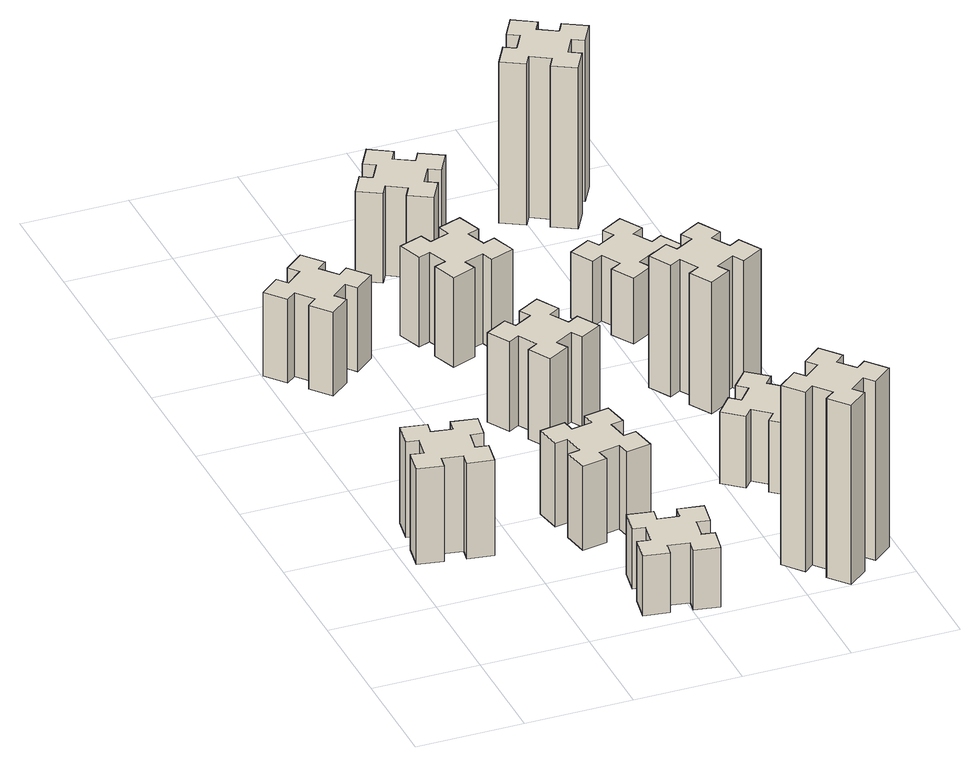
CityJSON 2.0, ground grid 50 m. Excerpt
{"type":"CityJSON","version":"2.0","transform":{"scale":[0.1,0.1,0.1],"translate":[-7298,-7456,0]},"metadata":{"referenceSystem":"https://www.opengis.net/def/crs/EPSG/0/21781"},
"CityObjects":{
"building1":{"type":"Building","attributes":{"class":"1000","function":"1000","usage":"1000","yearOfConstruction":2016,"roofType":"1000","measuredHeight":48,"storeysAboveGround":30,"storeysBelowGround":0},"geometry":[{"type":"Solid","lod":"1","boundaries":[[[[0,1,2,3,4,5,6,7,8,9,10,11,12,13,14,15,16,17,18,19]],[[17,16,20,21]],[[16,15,22,20]],[[15,14,23,22]],[[14,13,24,23]],[[13,12,25,24]],[[12,11,26,25]],[[11,10,27,26]],[[10,9,28,27]],[[9,8,29,28]],[[8,7,30,29]],[[7,6,31,30]],[[6,5,32,31]],[[5,4,33,32]],[[4,3,34,33]],[[3,2,35,34]],[[2,1,36,35]],[[1,0,37,36]],[[0,19,38,37]],[[19,18,39,38]],[[18,17,21,39]],[[24,25,26,27,28,29,30,31,32,33,34,35,36,37,38,39,21,20,22,23]]]]}]},
"building2":{"type":"Building","attributes":{"class":"1000","function":"1000","usage":"1000","yearOfConstruction":2016,"roofType":"1000","measuredHeight":42,"storeysAboveGround":30,"storeysBelowGround":0},"geometry":[{"type":"Solid","lod":"1","boundaries":[[[[40,41,42,43,44,45,46,47,48,49,50,51,52,53,54,55,56,57,58,59]],[[57,56,60,61]],[[56,55,62,60]],[[55,54,63,62]],[[54,53,64,63]],[[53,52,65,64]],[[52,51,66,65]],[[51,50,67,66]],[[50,49,68,67]],[[49,48,69,68]],[[48,47,70,69]],[[47,46,71,70]],[[46,45,72,71]],[[45,44,73,72]],[[44,43,74,73]],[[43,42,75,74]],[[42,41,76,75]],[[41,40,77,76]],[[40,59,78,77]],[[59,58,79,78]],[[58,57,61,79]],[[64,65,66,67,68,69,70,71,72,73,74,75,76,77,78,79,61,60,62,63]]]]}]},
"building3":{"type":"Building","attributes":{"class":"1000","function":"1000","usage":"1000","yearOfConstruction":2016,"roofType":"1000","measuredHeight":30,"storeysAboveGround":30,"storeysBelowGround":0},"geometry":[{"type":"Solid","lod":"1","boundaries":[[[[80,81,82,83,84,85,86,87,88,89,90,91,92,93,94,95,96,97,98,99]],[[97,96,100,101]],[[96,95,102,100]],[[95,94,103,102]],[[94,93,104,103]],[[93,92,105,104]],[[92,91,106,105]],[[91,90,107,106]],[[90,89,108,107]],[[89,88,109,108]],[[88,87,110,109]],[[87,86,111,110]],[[86,85,112,111]],[[85,84,113,112]],[[84,83,114,113]],[[83,82,115,114]],[[82,81,116,115]],[[81,80,117,116]],[[80,99,118,117]],[[99,98,119,118]],[[98,97,101,119]],[[104,105,106,107,108,109,110,111,112,113,114,115,116,117,118,119,101,100,102,103]]]]}]},
"building4":{"type":"Building","attributes":{"class":"1000","function":"1000","usage":"1000","yearOfConstruction":2016,"roofType":"1000","measuredHeight":42,"storeysAboveGround":30,"storeysBelowGround":0},"geometry":[{"type":"Solid","lod":"1","boundaries":[[[[120,121,122,123,124,125,126,127,128,129,130,131,132,133,134,135,136,137,138,139]],[[137,136,140,141]],[[136,135,142,140]],[[135,134,143,142]],[[134,133,144,143]],[[133,132,145,144]],[[132,131,146,145]],[[131,130,147,146]],[[130,129,148,147]],[[129,128,149,148]],[[128,127,150,149]],[[127,126,151,150]],[[126,125,152,151]],[[125,124,153,152]],[[124,123,154,153]],[[123,122,155,154]],[[122,121,156,155]],[[121,120,157,156]],[[120,139,158,157]],[[139,138,159,158]],[[138,137,141,159]],[[144,145,146,147,148,149,150,151,152,153,154,155,156,157,158,159,141,140,142,143]]]]}]},
"building5":{"type":"Building","attributes":{"class":"1000","function":"1000","usage":"1000","yearOfConstruction":2016,"roofType":"1000","measuredHeight":45,"storeysAboveGround":30,"storeysBelowGround":0},"geometry":[{"type":"Solid","lod":"1","boundaries":[[[[160,161,162,163,164,165,166,167,168,169,170,171,172,173,174,175,176,177,178,179]],[[177,176,180,181]],[[176,175,182,180]],[[175,174,183,182]],[[174,173,184,183]],[[173,172,185,184]],[[172,171,186,185]],[[171,170,187,186]],[[170,169,188,187]],[[169,168,189,188]],[[168,167,190,189]],[[167,166,191,190]],[[166,165,192,191]],[[165,164,193,192]],[[164,163,194,193]],[[163,162,195,194]],[[162,161,196,195]],[[161,160,197,196]],[[160,179,198,197]],[[179,178,199,198]],[[178,177,181,199]],[[184,185,186,187,188,189,190,191,192,193,194,195,196,197,198,199,181,180,182,183]]]]}]},
"building6":{"type":"Building","attributes":{"class":"1000","function":"1000","usage":"1000","yearOfConstruction":2016,"roofType":"1000","measuredHeight":45,"storeysAboveGround":30,"storeysBelowGround":0},"geometry":[{"type":"Solid","lod":"1","boundaries":[[[[200,201,202,203,204,205,206,207,208,209,210,211,212,213,214,215,216,217,218,219]],[[217,216,220,221]],[[216,215,222,220]],[[215,214,223,222]],[[214,213,224,223]],[[213,212,225,224]],[[212,211,226,225]],[[211,210,227,226]],[[210,209,228,227]],[[209,208,229,228]],[[208,207,230,229]],[[207,206,231,230]],[[206,205,232,231]],[[205,204,233,232]],[[204,203,234,233]],[[203,202,235,234]],[[202,201,236,235]],[[201,200,237,236]],[[200,219,238,237]],[[219,218,239,238]],[[218,217,221,239]],[[224,225,226,227,228,229,230,231,232,233,234,235,236,237,238,239,221,220,222,223]]]]}]},
"building7":{"type":"Building","attributes":{"class":"1000","function":"1000","usage":"1000","yearOfConstruction":2016,"roofType":"1000","measuredHeight":90,"storeysAboveGround":30,"storeysBelowGround":0},"geometry":[{"type":"Solid","lod":"1","boundaries":[[[[240,241,242,243,244,245,246,247,248,249,250,251,252,253,254,255,256,257,258,259]],[[257,256,260,261]],[[256,255,262,260]],[[255,254,263,262]],[[254,253,264,263]],[[253,252,265,264]],[[252,251,266,265]],[[251,250,267,266]],[[250,249,268,267]],[[249,248,269,268]],[[248,247,270,269]],[[247,246,271,270]],[[246,245,272,271]],[[245,244,273,272]],[[244,243,274,273]],[[243,242,275,274]],[[242,241,276,275]],[[241,240,277,276]],[[240,259,278,277]],[[259,258,279,278]],[[258,257,261,279]],[[264,265,266,267,268,269,270,271,272,273,274,275,276,277,278,279,261,260,262,263]]]]}]},
"building8":{"type":"Building","attributes":{"class":"1000","function":"1000","usage":"1000","yearOfConstruction":2016,"roofType":"1000","measuredHeight":45,"storeysAboveGround":30,"storeysBelowGround":0},"geometry":[{"type":"Solid","lod":"1","boundaries":[[[[280,281,282,283,284,285,286,287,288,289,290,291,292,293,294,295,296,297,298,299]],[[297,296,300,301]],[[296,295,302,300]],[[295,294,303,302]],[[294,293,304,303]],[[293,292,305,304]],[[292,291,306,305]],[[291,290,307,306]],[[290,289,308,307]],[[289,288,309,308]],[[288,287,310,309]],[[287,286,311,310]],[[286,285,312,311]],[[285,284,313,312]],[[284,283,314,313]],[[283,282,315,314]],[[282,281,316,315]],[[281,280,317,316]],[[280,299,318,317]],[[299,298,319,318]],[[298,297,301,319]],[[304,305,306,307,308,309,310,311,312,313,314,315,316,317,318,319,301,300,302,303]]]]}]},
"building9":{"type":"Building","attributes":{"class":"1000","function":"1000","usage":"1000","yearOfConstruction":2016,"roofType":"1000","measuredHeight":36,"storeysAboveGround":30,"storeysBelowGround":0},"geometry":[{"type":"Solid","lod":"1","boundaries":[[[[320,321,322,323,324,325,326,327,328,329,330,331,332,333,334,335,336,337,338,339]],[[337,336,340,341]],[[336,335,342,340]],[[335,334,343,342]],[[334,333,344,343]],[[333,332,345,344]],[[332,331,346,345]],[[331,330,347,346]],[[330,329,348,347]],[[329,328,349,348]],[[328,327,350,349]],[[327,326,351,350]],[[326,325,352,351]],[[325,324,353,352]],[[324,323,354,353]],[[323,322,355,354]],[[322,321,356,355]],[[321,320,357,356]],[[320,339,358,357]],[[339,338,359,358]],[[338,337,341,359]],[[344,345,346,347,348,349,350,351,352,353,354,355,356,357,358,359,341,340,342,343]]]]}]},
"building10":{"type":"Building","attributes":{"class":"1000","function":"1000","usage":"1000","yearOfConstruction":2016,"roofType":"1000","measuredHeight":66,"storeysAboveGround":30,"storeysBelowGround":0},"geometry":[{"type":"Solid","lod":"1","boundaries":[[[[360,361,362,363,364,365,366,367,368,369,370,371,372,373,374,375,376,377,378,379]],[[377,376,380,381]],[[376,375,382,380]],[[375,374,383,382]],[[374,373,384,383]],[[373,372,385,384]],[[372,371,386,385]],[[371,370,387,386]],[[370,369,388,387]],[[369,368,389,388]],[[368,367,390,389]],[[367,366,391,390]],[[366,365,392,391]],[[365,364,393,392]],[[364,363,394,393]],[[363,362,395,394]],[[362,361,396,395]],[[361,360,397,396]],[[360,379,398,397]],[[379,378,399,398]],[[378,377,381,399]],[[384,385,386,387,388,389,390,391,392,393,394,395,396,397,398,399,381,380,382,383]]]]}]},
"building11":{"type":"Building","attributes":{"class":"1000","function":"1000","usage":"1000","yearOfConstruction":2016,"roofType":"1000","measuredHeight":33,"storeysAboveGround":30,"storeysBelowGround":0},"geometry":[{"type":"Solid","lod":"1","boundaries":[[[[400,401,402,403,404,405,406,407,408,409,410,411,412,413,414,415,416,417,418,419]],[[417,416,420,421]],[[416,415,422,420]],[[415,414,423,422]],[[414,413,424,423]],[[413,412,425,424]],[[412,411,426,425]],[[411,410,427,426]],[[410,409,428,427]],[[409,408,429,428]],[[408,407,430,429]],[[407,406,431,430]],[[406,405,432,431]],[[405,404,433,432]],[[404,403,434,433]],[[403,402,435,434]],[[402,401,436,435]],[[401,400,437,436]],[[400,419,438,437]],[[419,418,439,438]],[[418,417,421,439]],[[424,425,426,427,428,429,430,431,432,433,434,435,436,437,438,439,421,420,422,423]]]]}]},
"building12":{"type":"Building","attributes":{"class":"1000","function":"1000","usage":"1000","yearOfConstruction":2016,"roofType":"1000","measuredHeight":81,"storeysAboveGround":30,"storeysBelowGround":0},"geometry":[{"type":"Solid","lod":"1","boundaries":[[[[440,441,442,443,444,445,446,447,448,449,450,451,452,453,454,455,456,457,458,459]],[[457,456,460,461]],[[456,455,462,460]],[[455,454,463,462]],[[454,453,464,463]],[[453,452,465,464]],[[452,451,466,465]],[[451,450,467,466]],[[450,449,468,467]],[[449,448,469,468]],[[448,447,470,469]],[[447,446,471,470]],[[446,445,472,471]],[[445,444,473,472]],[[444,443,474,473]],[[443,442,475,474]],[[442,441,476,475]],[[441,440,477,476]],[[440,459,478,477]],[[459,458,479,478]],[[458,457,461,479]],[[464,465,466,467,468,469,470,471,472,473,474,475,476,477,478,479,461,460,462,463]]]]}]}
},
"vertices":[
[345,917,0],[362,1015,0],[421,1005,0],[442,1123,0],[324,1144,0],[314,1085,0],[215,1102,0],[226,1161,0],[107,1182,0],[87,1064,0],[146,1054,0],[128,955,0],[69,966,0],[48,847,0],[167,827,0],[177,886,0],[275,868,0],[265,809,0],[383,788,0],[404,907,0],[275,868,480],[265,809,480],[177,886,480],[167,827,480],[48,847,480],[69,966,480],[128,955,480],[146,1054,480],[87,1064,480],[107,1182,480],[226,1161,480],[215,1102,480],[314,1085,480],[324,1144,480],[442,1123,480],[421,1005,480],[362,1015,480],[345,917,480],[404,907,480],[383,788,480],
[278,2349,0],[354,2413,0],[393,2367,0],[485,2444,0],[408,2536,0],[362,2498,0],[297,2574,0],[343,2613,0],[266,2705,0],[174,2628,0],[213,2582,0],[136,2517,0],[98,2563,0],[6,2486,0],[83,2394,0],[129,2433,0],[193,2356,0],[147,2318,0],[224,2226,0],[316,2303,0],[193,2356,420],[147,2318,420],[129,2433,420],[83,2394,420],[6,2486,420],[98,2563,420],[136,2517,420],[213,2582,420],[174,2628,420],[266,2705,420],[343,2613,420],[297,2574,420],[362,2498,420],[408,2536,420],[485,2444,420],[393,2367,420],[354,2413,420],[278,2349,420],[316,2303,420],[224,2226,420],
[886,314,0],[868,215,0],[809,226,0],[788,107,0],[907,87,0],[917,146,0],[1015,128,0],[1005,69,0],[1123,48,0],[1144,167,0],[1085,177,0],[1102,275,0],[1161,265,0],[1182,383,0],[1064,404,0],[1054,345,0],[955,362,0],[966,421,0],[847,442,0],[827,324,0],[955,362,300],[966,421,300],[1054,345,300],[1064,404,300],[1182,383,300],[1161,265,300],[1102,275,300],[1085,177,300],[1144,167,300],[1123,48,300],[1005,69,300],[1015,128,300],[917,146,300],[907,87,300],[788,107,300],[809,226,300],[868,215,300],[886,314,300],[827,324,300],[847,442,300],
[915,1002,0],[817,985,0],[807,1044,0],[688,1023,0],[709,905,0],[768,915,0],[786,817,0],[727,807,0],[747,688,0],[866,709,0],[855,768,0],[954,786,0],[964,727,0],[1082,747,0],[1061,866,0],[1002,855,0],[985,954,0],[1044,964,0],[1023,1082,0],[905,1061,0],[985,954,420],[1044,964,420],[1002,855,420],[1061,866,420],[1082,747,420],[964,727,420],[954,786,420],[855,768,420],[866,709,420],[747,688,420],[727,807,420],[786,817,420],[768,915,420],[709,905,420],[688,1023,420],[807,1044,420],[817,985,420],[915,1002,420],[905,1061,420],[1023,1082,420],
[865,1714,0],[915,1627,0],[863,1597,0],[923,1493,0],[1027,1553,0],[997,1605,0],[1084,1655,0],[1114,1603,0],[1218,1663,0],[1158,1767,0],[1106,1737,0],[1056,1824,0],[1108,1854,0],[1048,1958,0],[944,1898,0],[974,1846,0],[887,1796,0],[857,1848,0],[753,1788,0],[813,1684,0],[887,1796,450],[857,1848,450],[974,1846,450],[944,1898,450],[1048,1958,450],[1108,1854,450],[1056,1824,450],[1106,1737,450],[1158,1767,450],[1218,1663,450],[1114,1603,450],[1084,1655,450],[997,1605,450],[1027,1553,450],[923,1493,450],[863,1597,450],[915,1627,450],[865,1714,450],[813,1684,450],[753,1788,450],
[876,2345,0],[970,2379,0],[990,2323,0],[1103,2364,0],[1062,2477,0],[1006,2456,0],[972,2550,0],[1028,2570,0],[987,2683,0],[874,2642,0],[895,2586,0],[801,2552,0],[780,2608,0],[667,2567,0],[709,2454,0],[765,2475,0],[799,2381,0],[743,2360,0],[784,2247,0],[897,2289,0],[799,2381,450],[743,2360,450],[765,2475,450],[709,2454,450],[667,2567,450],[780,2608,450],[801,2552,450],[895,2586,450],[874,2642,450],[987,2683,450],[1028,2570,450],[972,2550,450],[1006,2456,450],[1062,2477,450],[1103,2364,450],[990,2323,450],[970,2379,450],[876,2345,450],[897,2289,450],[784,2247,450],
[1758,129,0],[1834,193,0],[1873,147,0],[1965,224,0],[1888,316,0],[1842,278,0],[1777,354,0],[1823,393,0],[1746,485,0],[1654,408,0],[1693,362,0],[1616,297,0],[1578,343,0],[1486,266,0],[1563,174,0],[1609,213,0],[1673,136,0],[1627,98,0],[1704,6,0],[1796,83,0],[1673,136,900],[1627,98,900],[1609,213,900],[1563,174,900],[1486,266,900],[1578,343,900],[1616,297,900],[1693,362,900],[1654,408,900],[1746,485,900],[1823,393,900],[1777,354,900],[1842,278,900],[1888,316,900],[1965,224,900],[1873,147,900],[1834,193,900],[1758,129,900],[1796,83,900],[1704,6,900],
[787,3035,0],[874,2985,0],[844,2933,0],[948,2873,0],[1008,2977,0],[956,3007,0],[1006,3094,0],[1058,3064,0],[1118,3168,0],[1014,3228,0],[984,3176,0],[897,3226,0],[927,3278,0],[823,3338,0],[763,3234,0],[815,3204,0],[765,3117,0],[713,3147,0],[653,3043,0],[757,2983,0],[765,3117,450],[713,3147,450],[815,3204,450],[763,3234,450],[823,3338,450],[927,3278,450],[897,3226,450],[984,3176,450],[1014,3228,450],[1118,3168,450],[1058,3064,450],[1006,3094,450],[956,3007,450],[1008,2977,450],[948,2873,450],[844,2933,450],[874,2985,450],[787,3035,450],[757,2983,450],[653,3043,450],
[1777,876,0],[1842,953,0],[1888,914,0],[1965,1006,0],[1873,1083,0],[1834,1037,0],[1758,1102,0],[1796,1148,0],[1704,1225,0],[1627,1133,0],[1673,1094,0],[1609,1018,0],[1563,1056,0],[1486,964,0],[1578,887,0],[1616,933,0],[1693,869,0],[1654,823,0],[1746,746,0],[1823,838,0],[1693,869,360],[1654,823,360],[1616,933,360],[1578,887,360],[1486,964,360],[1563,1056,360],[1609,1018,360],[1673,1094,360],[1627,1133,360],[1704,1225,360],[1796,1148,360],[1758,1102,360],[1834,1037,360],[1873,1083,360],[1965,1006,360],[1888,914,360],[1842,953,360],[1777,876,360],[1823,838,360],[1746,746,360],
[1846,1737,0],[1796,1824,0],[1848,1854,0],[1788,1958,0],[1684,1898,0],[1714,1846,0],[1627,1796,0],[1597,1848,0],[1493,1788,0],[1553,1684,0],[1605,1714,0],[1655,1627,0],[1603,1597,0],[1663,1493,0],[1767,1553,0],[1737,1605,0],[1824,1655,0],[1854,1603,0],[1958,1663,0],[1898,1767,0],[1824,1655,660],[1854,1603,660],[1737,1605,660],[1767,1553,660],[1663,1493,660],[1603,1597,660],[1655,1627,660],[1605,1714,660],[1553,1684,660],[1493,1788,660],[1597,1848,660],[1627,1796,660],[1714,1846,660],[1684,1898,660],[1788,1958,660],[1848,1854,660],[1796,1824,660],[1846,1737,660],[1898,1767,660],[1958,1663,660],
[1505,2354,0],[1555,2267,0],[1503,2237,0],[1563,2133,0],[1667,2193,0],[1637,2245,0],[1724,2295,0],[1754,2243,0],[1858,2303,0],[1798,2407,0],[1746,2377,0],[1696,2464,0],[1748,2494,0],[1688,2598,0],[1584,2538,0],[1614,2486,0],[1527,2436,0],[1497,2488,0],[1393,2428,0],[1453,2324,0],[1527,2436,330],[1497,2488,330],[1614,2486,330],[1584,2538,330],[1688,2598,330],[1748,2494,330],[1696,2464,330],[1746,2377,330],[1798,2407,330],[1858,2303,330],[1754,2243,330],[1724,2295,330],[1637,2245,330],[1667,2193,330],[1563,2133,330],[1503,2237,330],[1555,2267,330],[1505,2354,330],[1453,2324,330],[1393,2428,330],
[1527,3235,0],[1614,3185,0],[1584,3133,0],[1688,3073,0],[1748,3177,0],[1696,3207,0],[1746,3294,0],[1798,3264,0],[1858,3368,0],[1754,3428,0],[1724,3376,0],[1637,3426,0],[1667,3478,0],[1563,3538,0],[1503,3434,0],[1555,3404,0],[1505,3317,0],[1453,3347,0],[1393,3243,0],[1497,3183,0],[1505,3317,810],[1453,3347,810],[1555,3404,810],[1503,3434,810],[1563,3538,810],[1667,3478,810],[1637,3426,810],[1724,3376,810],[1754,3428,810],[1858,3368,810],[1798,3264,810],[1746,3294,810],[1696,3207,810],[1748,3177,810],[1688,3073,810],[1584,3133,810],[1614,3185,810],[1527,3235,810],[1497,3183,810],[1393,3243,810]
]}
